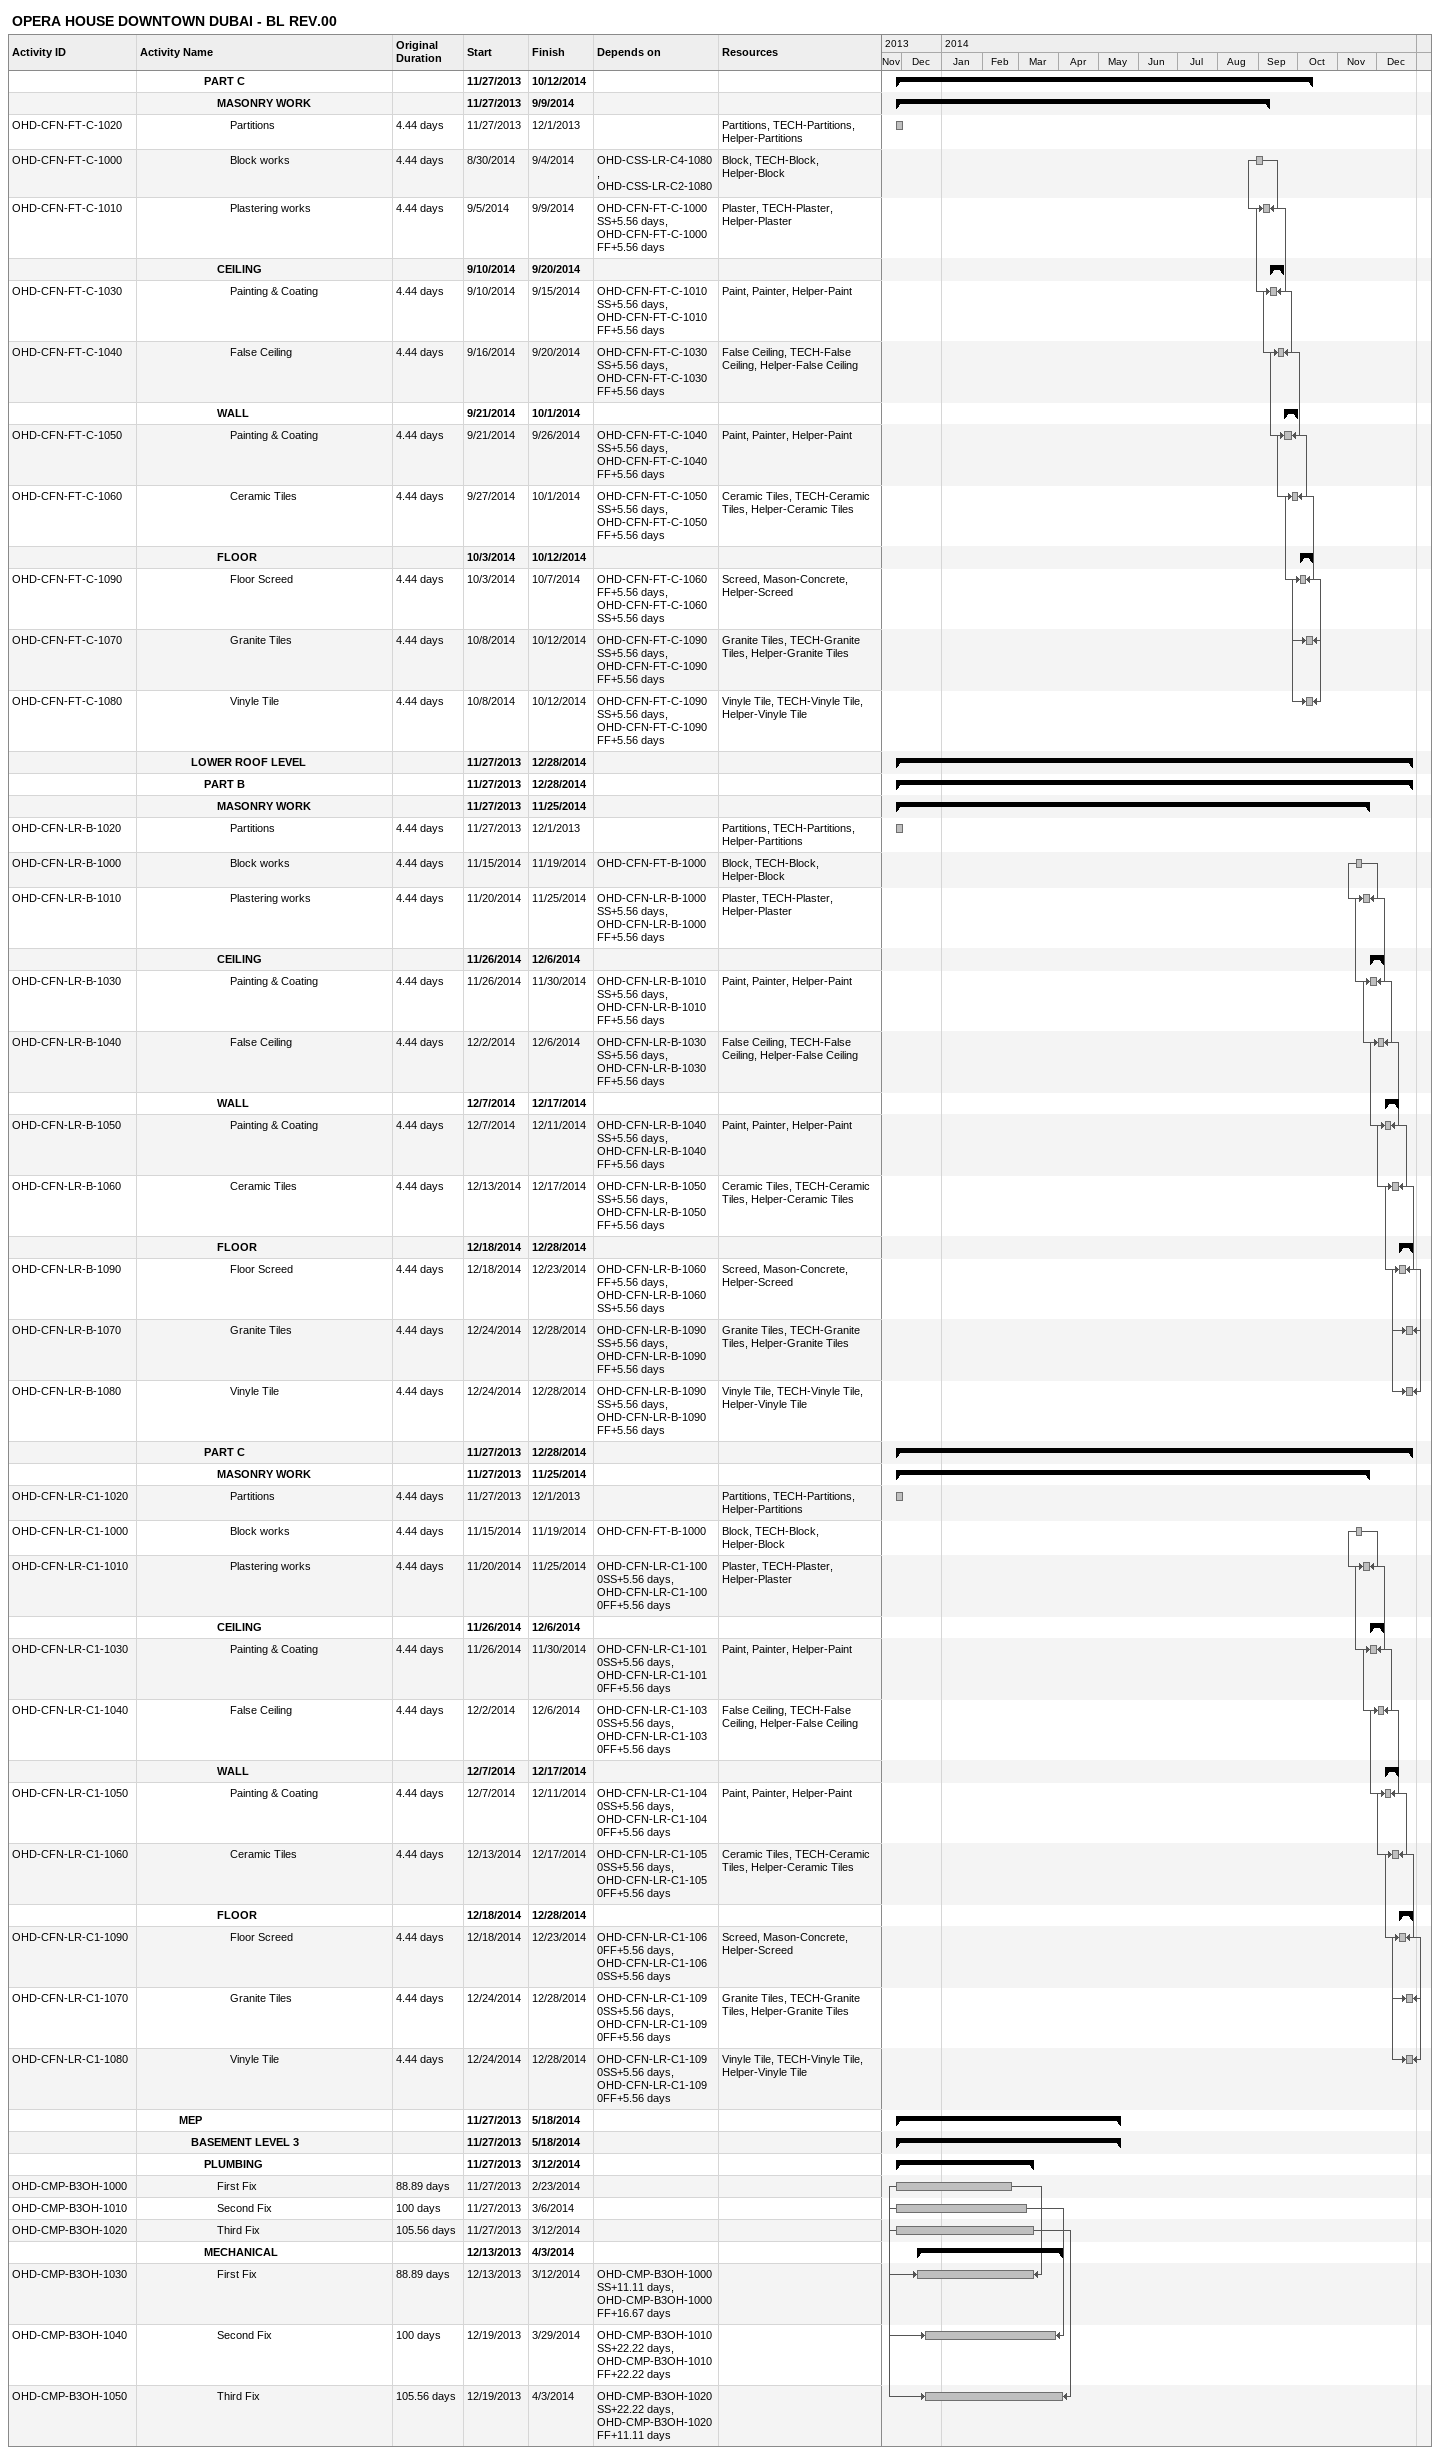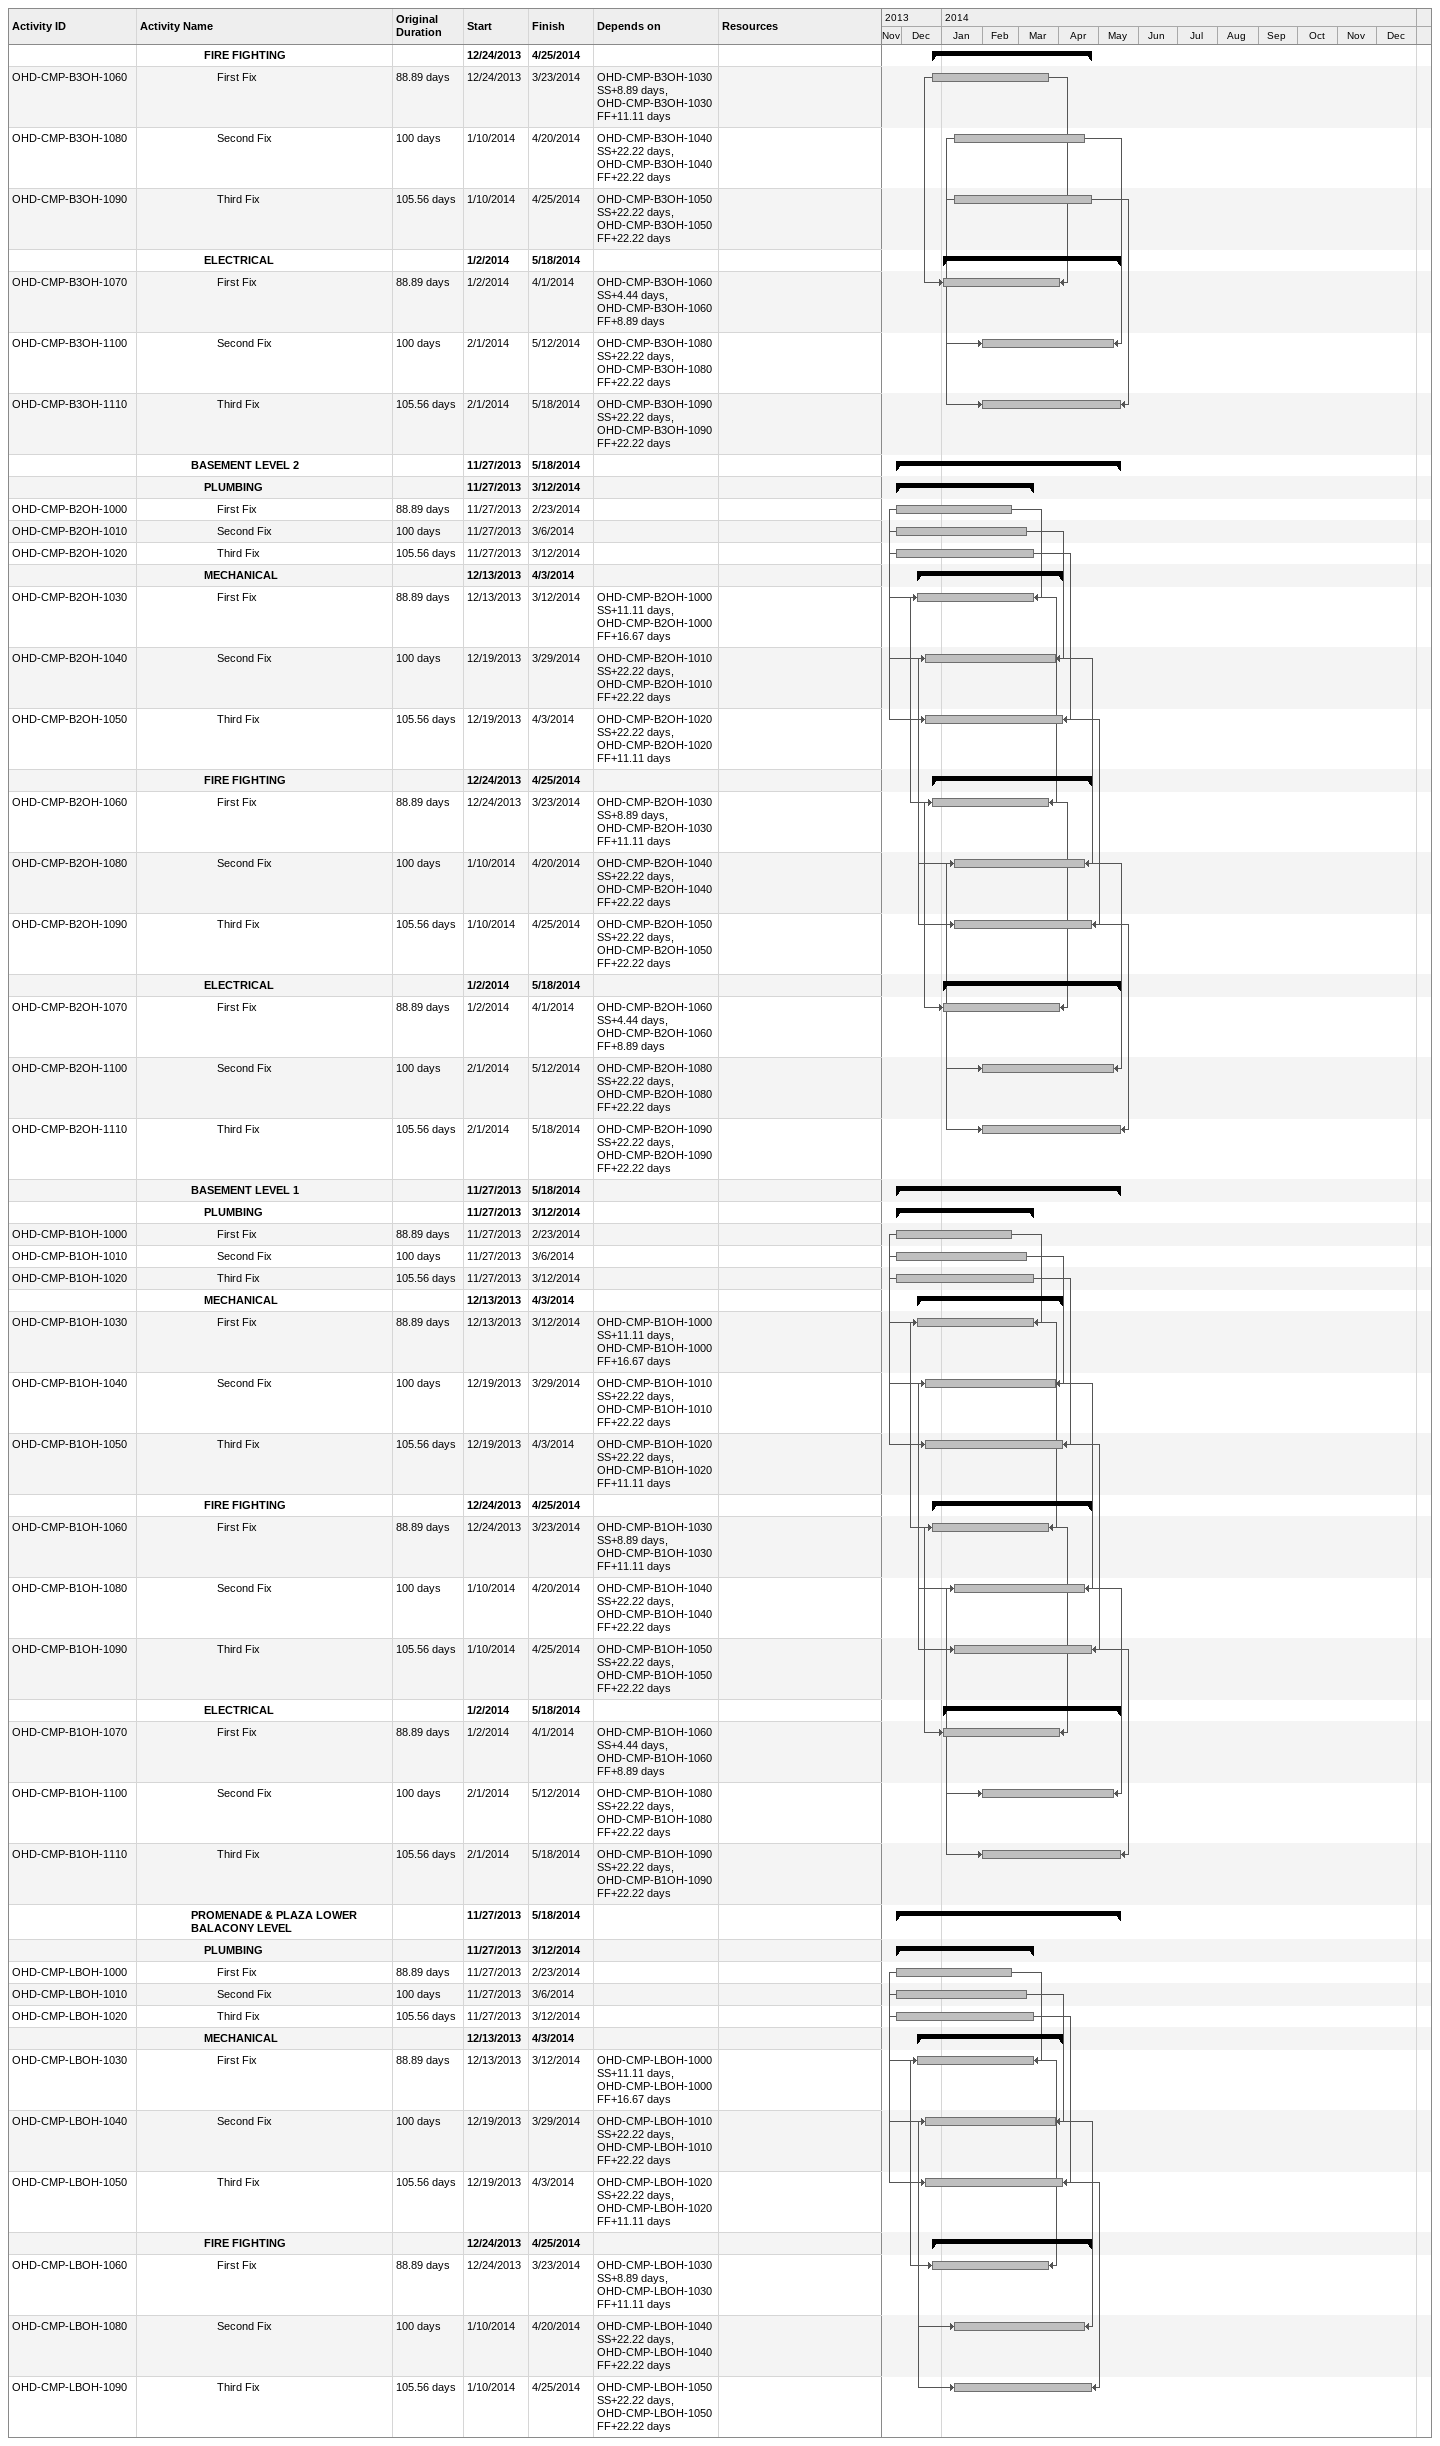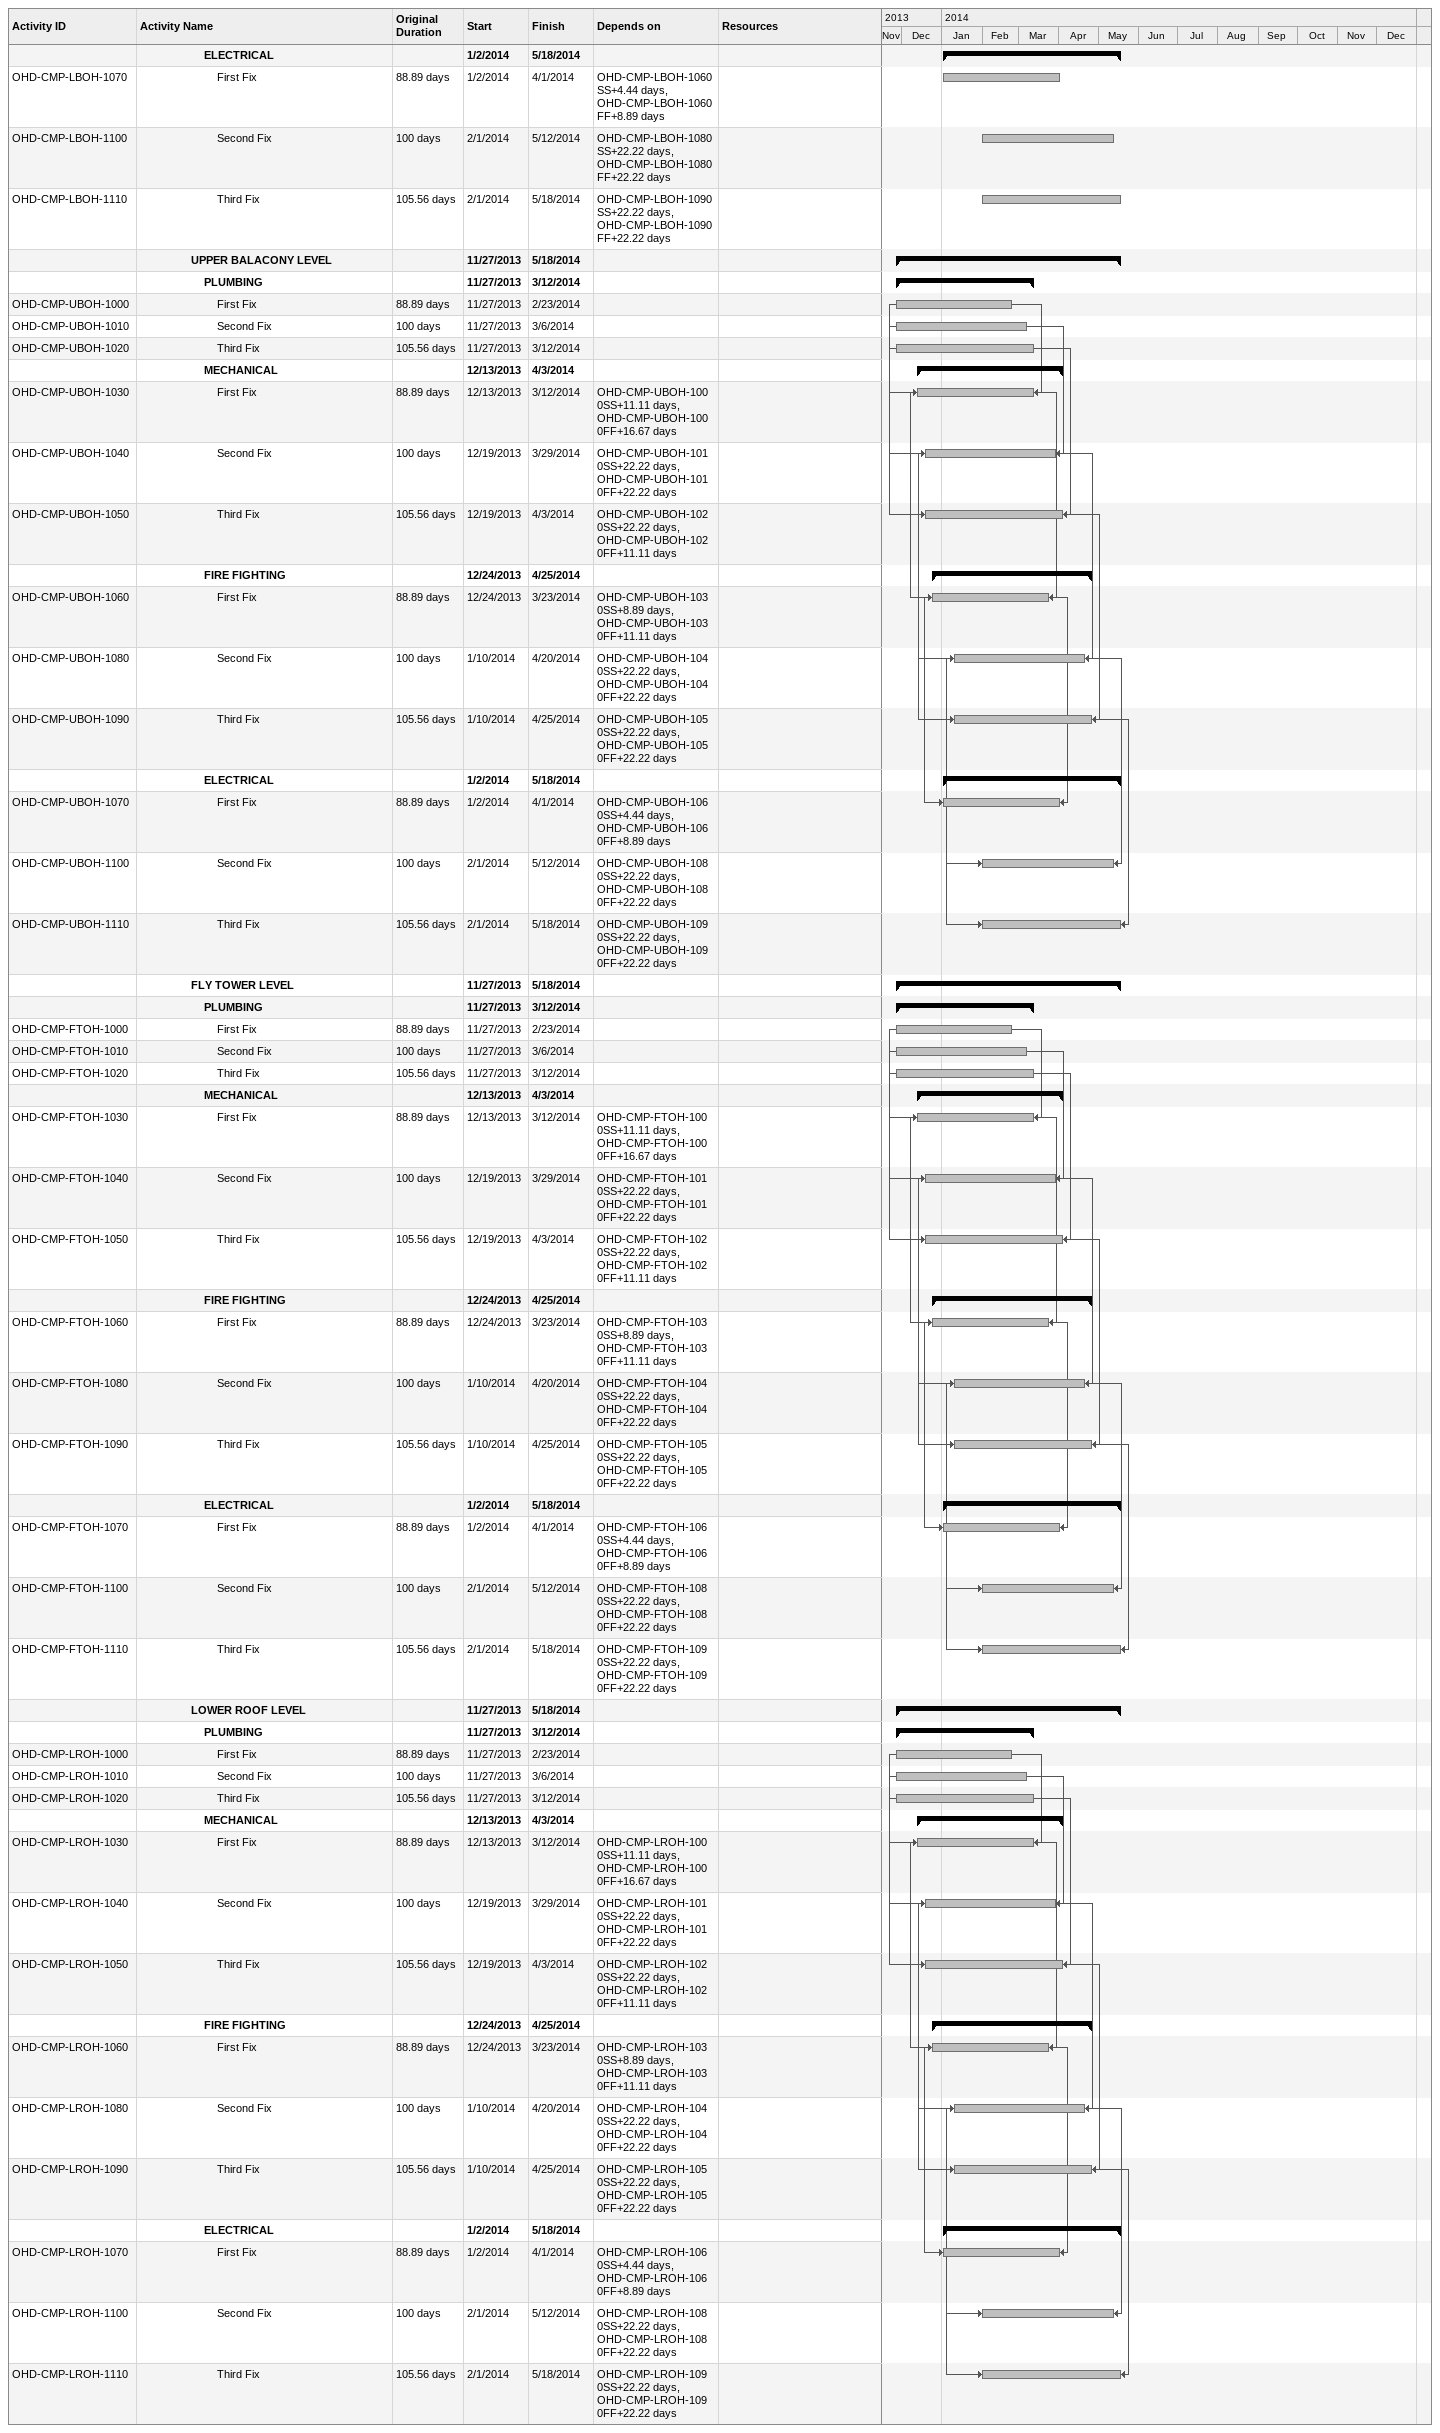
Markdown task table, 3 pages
OPERA HOUSE DOWNTOWN DUBAI - BL REV.00

| ID | Level | Task | Original duration | Start | Finish | Predecessors | Resources |
|---|---|---|---|---|---|---|---|
|  | 6 | **PART C** |  | 2013-11-27 | 2014-10-12 |  |  |
|  | 7 | **MASONRY WORK** |  | 2013-11-27 | 2014-09-09 |  |  |
| OHD-CFN-FT-C-1020 | 8 | Partitions | 4.44d | 2013-11-27 | 2013-12-01 |  | Partitions, TECH-Partitions, Helper-Partitions |
| OHD-CFN-FT-C-1000 | 8 | Block works | 4.44d | 2014-08-30 | 2014-09-04 | OHD-CSS-LR-C4-1080, OHD-CSS-LR-C2-1080 | Block, TECH-Block, Helper-Block |
| OHD-CFN-FT-C-1010 | 8 | Plastering works | 4.44d | 2014-09-05 | 2014-09-09 | OHD-CFN-FT-C-1000SS+5.56d, OHD-CFN-FT-C-1000FF+5.56d | Plaster, TECH-Plaster, Helper-Plaster |
|  | 7 | **CEILING** |  | 2014-09-10 | 2014-09-20 |  |  |
| OHD-CFN-FT-C-1030 | 8 | Painting & Coating | 4.44d | 2014-09-10 | 2014-09-15 | OHD-CFN-FT-C-1010SS+5.56d, OHD-CFN-FT-C-1010FF+5.56d | Paint, Painter, Helper-Paint |
| OHD-CFN-FT-C-1040 | 8 | False Ceiling | 4.44d | 2014-09-16 | 2014-09-20 | OHD-CFN-FT-C-1030SS+5.56d, OHD-CFN-FT-C-1030FF+5.56d | False Ceiling, TECH-False Ceiling, Helper-False Ceiling |
|  | 7 | **WALL** |  | 2014-09-21 | 2014-10-01 |  |  |
| OHD-CFN-FT-C-1050 | 8 | Painting & Coating | 4.44d | 2014-09-21 | 2014-09-26 | OHD-CFN-FT-C-1040SS+5.56d, OHD-CFN-FT-C-1040FF+5.56d | Paint, Painter, Helper-Paint |
| OHD-CFN-FT-C-1060 | 8 | Ceramic Tiles | 4.44d | 2014-09-27 | 2014-10-01 | OHD-CFN-FT-C-1050SS+5.56d, OHD-CFN-FT-C-1050FF+5.56d | Ceramic Tiles, TECH-Ceramic Tiles, Helper-Ceramic Tiles |
|  | 7 | **FLOOR** |  | 2014-10-03 | 2014-10-12 |  |  |
| OHD-CFN-FT-C-1090 | 8 | Floor Screed | 4.44d | 2014-10-03 | 2014-10-07 | OHD-CFN-FT-C-1060FF+5.56d, OHD-CFN-FT-C-1060SS+5.56d | Screed, Mason-Concrete, Helper-Screed |
| OHD-CFN-FT-C-1070 | 8 | Granite Tiles | 4.44d | 2014-10-08 | 2014-10-12 | OHD-CFN-FT-C-1090SS+5.56d, OHD-CFN-FT-C-1090FF+5.56d | Granite Tiles, TECH-Granite Tiles, Helper-Granite Tiles |
| OHD-CFN-FT-C-1080 | 8 | Vinyle Tile | 4.44d | 2014-10-08 | 2014-10-12 | OHD-CFN-FT-C-1090SS+5.56d, OHD-CFN-FT-C-1090FF+5.56d | Vinyle Tile, TECH-Vinyle Tile, Helper-Vinyle Tile |
|  | 5 | **LOWER ROOF LEVEL** |  | 2013-11-27 | 2014-12-28 |  |  |
|  | 6 | **PART B** |  | 2013-11-27 | 2014-12-28 |  |  |
|  | 7 | **MASONRY WORK** |  | 2013-11-27 | 2014-11-25 |  |  |
| OHD-CFN-LR-B-1020 | 8 | Partitions | 4.44d | 2013-11-27 | 2013-12-01 |  | Partitions, TECH-Partitions, Helper-Partitions |
| OHD-CFN-LR-B-1000 | 8 | Block works | 4.44d | 2014-11-15 | 2014-11-19 | OHD-CFN-FT-B-1000 | Block, TECH-Block, Helper-Block |
| OHD-CFN-LR-B-1010 | 8 | Plastering works | 4.44d | 2014-11-20 | 2014-11-25 | OHD-CFN-LR-B-1000SS+5.56d, OHD-CFN-LR-B-1000FF+5.56d | Plaster, TECH-Plaster, Helper-Plaster |
|  | 7 | **CEILING** |  | 2014-11-26 | 2014-12-06 |  |  |
| OHD-CFN-LR-B-1030 | 8 | Painting & Coating | 4.44d | 2014-11-26 | 2014-11-30 | OHD-CFN-LR-B-1010SS+5.56d, OHD-CFN-LR-B-1010FF+5.56d | Paint, Painter, Helper-Paint |
| OHD-CFN-LR-B-1040 | 8 | False Ceiling | 4.44d | 2014-12-02 | 2014-12-06 | OHD-CFN-LR-B-1030SS+5.56d, OHD-CFN-LR-B-1030FF+5.56d | False Ceiling, TECH-False Ceiling, Helper-False Ceiling |
|  | 7 | **WALL** |  | 2014-12-07 | 2014-12-17 |  |  |
| OHD-CFN-LR-B-1050 | 8 | Painting & Coating | 4.44d | 2014-12-07 | 2014-12-11 | OHD-CFN-LR-B-1040SS+5.56d, OHD-CFN-LR-B-1040FF+5.56d | Paint, Painter, Helper-Paint |
| OHD-CFN-LR-B-1060 | 8 | Ceramic Tiles | 4.44d | 2014-12-13 | 2014-12-17 | OHD-CFN-LR-B-1050SS+5.56d, OHD-CFN-LR-B-1050FF+5.56d | Ceramic Tiles, TECH-Ceramic Tiles, Helper-Ceramic Tiles |
|  | 7 | **FLOOR** |  | 2014-12-18 | 2014-12-28 |  |  |
| OHD-CFN-LR-B-1090 | 8 | Floor Screed | 4.44d | 2014-12-18 | 2014-12-23 | OHD-CFN-LR-B-1060FF+5.56d, OHD-CFN-LR-B-1060SS+5.56d | Screed, Mason-Concrete, Helper-Screed |
| OHD-CFN-LR-B-1070 | 8 | Granite Tiles | 4.44d | 2014-12-24 | 2014-12-28 | OHD-CFN-LR-B-1090SS+5.56d, OHD-CFN-LR-B-1090FF+5.56d | Granite Tiles, TECH-Granite Tiles, Helper-Granite Tiles |
| OHD-CFN-LR-B-1080 | 8 | Vinyle Tile | 4.44d | 2014-12-24 | 2014-12-28 | OHD-CFN-LR-B-1090SS+5.56d, OHD-CFN-LR-B-1090FF+5.56d | Vinyle Tile, TECH-Vinyle Tile, Helper-Vinyle Tile |
|  | 6 | **PART C** |  | 2013-11-27 | 2014-12-28 |  |  |
|  | 7 | **MASONRY WORK** |  | 2013-11-27 | 2014-11-25 |  |  |
| OHD-CFN-LR-C1-1020 | 8 | Partitions | 4.44d | 2013-11-27 | 2013-12-01 |  | Partitions, TECH-Partitions, Helper-Partitions |
| OHD-CFN-LR-C1-1000 | 8 | Block works | 4.44d | 2014-11-15 | 2014-11-19 | OHD-CFN-FT-B-1000 | Block, TECH-Block, Helper-Block |
| OHD-CFN-LR-C1-1010 | 8 | Plastering works | 4.44d | 2014-11-20 | 2014-11-25 | OHD-CFN-LR-C1-1000SS+5.56d, OHD-CFN-LR-C1-1000FF+5.56d | Plaster, TECH-Plaster, Helper-Plaster |
|  | 7 | **CEILING** |  | 2014-11-26 | 2014-12-06 |  |  |
| OHD-CFN-LR-C1-1030 | 8 | Painting & Coating | 4.44d | 2014-11-26 | 2014-11-30 | OHD-CFN-LR-C1-1010SS+5.56d, OHD-CFN-LR-C1-1010FF+5.56d | Paint, Painter, Helper-Paint |
| OHD-CFN-LR-C1-1040 | 8 | False Ceiling | 4.44d | 2014-12-02 | 2014-12-06 | OHD-CFN-LR-C1-1030SS+5.56d, OHD-CFN-LR-C1-1030FF+5.56d | False Ceiling, TECH-False Ceiling, Helper-False Ceiling |
|  | 7 | **WALL** |  | 2014-12-07 | 2014-12-17 |  |  |
| OHD-CFN-LR-C1-1050 | 8 | Painting & Coating | 4.44d | 2014-12-07 | 2014-12-11 | OHD-CFN-LR-C1-1040SS+5.56d, OHD-CFN-LR-C1-1040FF+5.56d | Paint, Painter, Helper-Paint |
| OHD-CFN-LR-C1-1060 | 8 | Ceramic Tiles | 4.44d | 2014-12-13 | 2014-12-17 | OHD-CFN-LR-C1-1050SS+5.56d, OHD-CFN-LR-C1-1050FF+5.56d | Ceramic Tiles, TECH-Ceramic Tiles, Helper-Ceramic Tiles |
|  | 7 | **FLOOR** |  | 2014-12-18 | 2014-12-28 |  |  |
| OHD-CFN-LR-C1-1090 | 8 | Floor Screed | 4.44d | 2014-12-18 | 2014-12-23 | OHD-CFN-LR-C1-1060FF+5.56d, OHD-CFN-LR-C1-1060SS+5.56d | Screed, Mason-Concrete, Helper-Screed |
| OHD-CFN-LR-C1-1070 | 8 | Granite Tiles | 4.44d | 2014-12-24 | 2014-12-28 | OHD-CFN-LR-C1-1090SS+5.56d, OHD-CFN-LR-C1-1090FF+5.56d | Granite Tiles, TECH-Granite Tiles, Helper-Granite Tiles |
| OHD-CFN-LR-C1-1080 | 8 | Vinyle Tile | 4.44d | 2014-12-24 | 2014-12-28 | OHD-CFN-LR-C1-1090SS+5.56d, OHD-CFN-LR-C1-1090FF+5.56d | Vinyle Tile, TECH-Vinyle Tile, Helper-Vinyle Tile |
|  | 4 | **MEP** |  | 2013-11-27 | 2014-05-18 |  |  |
|  | 5 | **BASEMENT LEVEL 3** |  | 2013-11-27 | 2014-05-18 |  |  |
|  | 6 | **PLUMBING** |  | 2013-11-27 | 2014-03-12 |  |  |
| OHD-CMP-B3OH-1000 | 7 | First Fix | 88.89d | 2013-11-27 | 2014-02-23 |  |  |
| OHD-CMP-B3OH-1010 | 7 | Second Fix | 100d | 2013-11-27 | 2014-03-06 |  |  |
| OHD-CMP-B3OH-1020 | 7 | Third Fix | 105.56d | 2013-11-27 | 2014-03-12 |  |  |
|  | 6 | **MECHANICAL** |  | 2013-12-13 | 2014-04-03 |  |  |
| OHD-CMP-B3OH-1030 | 7 | First Fix | 88.89d | 2013-12-13 | 2014-03-12 | OHD-CMP-B3OH-1000SS+11.11d, OHD-CMP-B3OH-1000FF+16.67d |  |
| OHD-CMP-B3OH-1040 | 7 | Second Fix | 100d | 2013-12-19 | 2014-03-29 | OHD-CMP-B3OH-1010SS+22.22d, OHD-CMP-B3OH-1010FF+22.22d |  |
| OHD-CMP-B3OH-1050 | 7 | Third Fix | 105.56d | 2013-12-19 | 2014-04-03 | OHD-CMP-B3OH-1020SS+22.22d, OHD-CMP-B3OH-1020FF+11.11d |  |
|  | 6 | **FIRE FIGHTING** |  | 2013-12-24 | 2014-04-25 |  |  |
| OHD-CMP-B3OH-1060 | 7 | First Fix | 88.89d | 2013-12-24 | 2014-03-23 | OHD-CMP-B3OH-1030SS+8.89d, OHD-CMP-B3OH-1030FF+11.11d |  |
| OHD-CMP-B3OH-1080 | 7 | Second Fix | 100d | 2014-01-10 | 2014-04-20 | OHD-CMP-B3OH-1040SS+22.22d, OHD-CMP-B3OH-1040FF+22.22d |  |
| OHD-CMP-B3OH-1090 | 7 | Third Fix | 105.56d | 2014-01-10 | 2014-04-25 | OHD-CMP-B3OH-1050SS+22.22d, OHD-CMP-B3OH-1050FF+22.22d |  |
|  | 6 | **ELECTRICAL** |  | 2014-01-02 | 2014-05-18 |  |  |
| OHD-CMP-B3OH-1070 | 7 | First Fix | 88.89d | 2014-01-02 | 2014-04-01 | OHD-CMP-B3OH-1060SS+4.44d, OHD-CMP-B3OH-1060FF+8.89d |  |
| OHD-CMP-B3OH-1100 | 7 | Second Fix | 100d | 2014-02-01 | 2014-05-12 | OHD-CMP-B3OH-1080SS+22.22d, OHD-CMP-B3OH-1080FF+22.22d |  |
| OHD-CMP-B3OH-1110 | 7 | Third Fix | 105.56d | 2014-02-01 | 2014-05-18 | OHD-CMP-B3OH-1090SS+22.22d, OHD-CMP-B3OH-1090FF+22.22d |  |
|  | 5 | **BASEMENT LEVEL 2** |  | 2013-11-27 | 2014-05-18 |  |  |
|  | 6 | **PLUMBING** |  | 2013-11-27 | 2014-03-12 |  |  |
| OHD-CMP-B2OH-1000 | 7 | First Fix | 88.89d | 2013-11-27 | 2014-02-23 |  |  |
| OHD-CMP-B2OH-1010 | 7 | Second Fix | 100d | 2013-11-27 | 2014-03-06 |  |  |
| OHD-CMP-B2OH-1020 | 7 | Third Fix | 105.56d | 2013-11-27 | 2014-03-12 |  |  |
|  | 6 | **MECHANICAL** |  | 2013-12-13 | 2014-04-03 |  |  |
| OHD-CMP-B2OH-1030 | 7 | First Fix | 88.89d | 2013-12-13 | 2014-03-12 | OHD-CMP-B2OH-1000SS+11.11d, OHD-CMP-B2OH-1000FF+16.67d |  |
| OHD-CMP-B2OH-1040 | 7 | Second Fix | 100d | 2013-12-19 | 2014-03-29 | OHD-CMP-B2OH-1010SS+22.22d, OHD-CMP-B2OH-1010FF+22.22d |  |
| OHD-CMP-B2OH-1050 | 7 | Third Fix | 105.56d | 2013-12-19 | 2014-04-03 | OHD-CMP-B2OH-1020SS+22.22d, OHD-CMP-B2OH-1020FF+11.11d |  |
|  | 6 | **FIRE FIGHTING** |  | 2013-12-24 | 2014-04-25 |  |  |
| OHD-CMP-B2OH-1060 | 7 | First Fix | 88.89d | 2013-12-24 | 2014-03-23 | OHD-CMP-B2OH-1030SS+8.89d, OHD-CMP-B2OH-1030FF+11.11d |  |
| OHD-CMP-B2OH-1080 | 7 | Second Fix | 100d | 2014-01-10 | 2014-04-20 | OHD-CMP-B2OH-1040SS+22.22d, OHD-CMP-B2OH-1040FF+22.22d |  |
| OHD-CMP-B2OH-1090 | 7 | Third Fix | 105.56d | 2014-01-10 | 2014-04-25 | OHD-CMP-B2OH-1050SS+22.22d, OHD-CMP-B2OH-1050FF+22.22d |  |
|  | 6 | **ELECTRICAL** |  | 2014-01-02 | 2014-05-18 |  |  |
| OHD-CMP-B2OH-1070 | 7 | First Fix | 88.89d | 2014-01-02 | 2014-04-01 | OHD-CMP-B2OH-1060SS+4.44d, OHD-CMP-B2OH-1060FF+8.89d |  |
| OHD-CMP-B2OH-1100 | 7 | Second Fix | 100d | 2014-02-01 | 2014-05-12 | OHD-CMP-B2OH-1080SS+22.22d, OHD-CMP-B2OH-1080FF+22.22d |  |
| OHD-CMP-B2OH-1110 | 7 | Third Fix | 105.56d | 2014-02-01 | 2014-05-18 | OHD-CMP-B2OH-1090SS+22.22d, OHD-CMP-B2OH-1090FF+22.22d |  |
|  | 5 | **BASEMENT LEVEL 1** |  | 2013-11-27 | 2014-05-18 |  |  |
|  | 6 | **PLUMBING** |  | 2013-11-27 | 2014-03-12 |  |  |
| OHD-CMP-B1OH-1000 | 7 | First Fix | 88.89d | 2013-11-27 | 2014-02-23 |  |  |
| OHD-CMP-B1OH-1010 | 7 | Second Fix | 100d | 2013-11-27 | 2014-03-06 |  |  |
| OHD-CMP-B1OH-1020 | 7 | Third Fix | 105.56d | 2013-11-27 | 2014-03-12 |  |  |
|  | 6 | **MECHANICAL** |  | 2013-12-13 | 2014-04-03 |  |  |
| OHD-CMP-B1OH-1030 | 7 | First Fix | 88.89d | 2013-12-13 | 2014-03-12 | OHD-CMP-B1OH-1000SS+11.11d, OHD-CMP-B1OH-1000FF+16.67d |  |
| OHD-CMP-B1OH-1040 | 7 | Second Fix | 100d | 2013-12-19 | 2014-03-29 | OHD-CMP-B1OH-1010SS+22.22d, OHD-CMP-B1OH-1010FF+22.22d |  |
| OHD-CMP-B1OH-1050 | 7 | Third Fix | 105.56d | 2013-12-19 | 2014-04-03 | OHD-CMP-B1OH-1020SS+22.22d, OHD-CMP-B1OH-1020FF+11.11d |  |
|  | 6 | **FIRE FIGHTING** |  | 2013-12-24 | 2014-04-25 |  |  |
| OHD-CMP-B1OH-1060 | 7 | First Fix | 88.89d | 2013-12-24 | 2014-03-23 | OHD-CMP-B1OH-1030SS+8.89d, OHD-CMP-B1OH-1030FF+11.11d |  |
| OHD-CMP-B1OH-1080 | 7 | Second Fix | 100d | 2014-01-10 | 2014-04-20 | OHD-CMP-B1OH-1040SS+22.22d, OHD-CMP-B1OH-1040FF+22.22d |  |
| OHD-CMP-B1OH-1090 | 7 | Third Fix | 105.56d | 2014-01-10 | 2014-04-25 | OHD-CMP-B1OH-1050SS+22.22d, OHD-CMP-B1OH-1050FF+22.22d |  |
|  | 6 | **ELECTRICAL** |  | 2014-01-02 | 2014-05-18 |  |  |
| OHD-CMP-B1OH-1070 | 7 | First Fix | 88.89d | 2014-01-02 | 2014-04-01 | OHD-CMP-B1OH-1060SS+4.44d, OHD-CMP-B1OH-1060FF+8.89d |  |
| OHD-CMP-B1OH-1100 | 7 | Second Fix | 100d | 2014-02-01 | 2014-05-12 | OHD-CMP-B1OH-1080SS+22.22d, OHD-CMP-B1OH-1080FF+22.22d |  |
| OHD-CMP-B1OH-1110 | 7 | Third Fix | 105.56d | 2014-02-01 | 2014-05-18 | OHD-CMP-B1OH-1090SS+22.22d, OHD-CMP-B1OH-1090FF+22.22d |  |
|  | 5 | **PROMENADE & PLAZA LOWER BALACONY LEVEL** |  | 2013-11-27 | 2014-05-18 |  |  |
|  | 6 | **PLUMBING** |  | 2013-11-27 | 2014-03-12 |  |  |
| OHD-CMP-LBOH-1000 | 7 | First Fix | 88.89d | 2013-11-27 | 2014-02-23 |  |  |
| OHD-CMP-LBOH-1010 | 7 | Second Fix | 100d | 2013-11-27 | 2014-03-06 |  |  |
| OHD-CMP-LBOH-1020 | 7 | Third Fix | 105.56d | 2013-11-27 | 2014-03-12 |  |  |
|  | 6 | **MECHANICAL** |  | 2013-12-13 | 2014-04-03 |  |  |
| OHD-CMP-LBOH-1030 | 7 | First Fix | 88.89d | 2013-12-13 | 2014-03-12 | OHD-CMP-LBOH-1000SS+11.11d, OHD-CMP-LBOH-1000FF+16.67d |  |
| OHD-CMP-LBOH-1040 | 7 | Second Fix | 100d | 2013-12-19 | 2014-03-29 | OHD-CMP-LBOH-1010SS+22.22d, OHD-CMP-LBOH-1010FF+22.22d |  |
| OHD-CMP-LBOH-1050 | 7 | Third Fix | 105.56d | 2013-12-19 | 2014-04-03 | OHD-CMP-LBOH-1020SS+22.22d, OHD-CMP-LBOH-1020FF+11.11d |  |
|  | 6 | **FIRE FIGHTING** |  | 2013-12-24 | 2014-04-25 |  |  |
| OHD-CMP-LBOH-1060 | 7 | First Fix | 88.89d | 2013-12-24 | 2014-03-23 | OHD-CMP-LBOH-1030SS+8.89d, OHD-CMP-LBOH-1030FF+11.11d |  |
| OHD-CMP-LBOH-1080 | 7 | Second Fix | 100d | 2014-01-10 | 2014-04-20 | OHD-CMP-LBOH-1040SS+22.22d, OHD-CMP-LBOH-1040FF+22.22d |  |
| OHD-CMP-LBOH-1090 | 7 | Third Fix | 105.56d | 2014-01-10 | 2014-04-25 | OHD-CMP-LBOH-1050SS+22.22d, OHD-CMP-LBOH-1050FF+22.22d |  |
|  | 6 | **ELECTRICAL** |  | 2014-01-02 | 2014-05-18 |  |  |
| OHD-CMP-LBOH-1070 | 7 | First Fix | 88.89d | 2014-01-02 | 2014-04-01 | OHD-CMP-LBOH-1060SS+4.44d, OHD-CMP-LBOH-1060FF+8.89d |  |
| OHD-CMP-LBOH-1100 | 7 | Second Fix | 100d | 2014-02-01 | 2014-05-12 | OHD-CMP-LBOH-1080SS+22.22d, OHD-CMP-LBOH-1080FF+22.22d |  |
| OHD-CMP-LBOH-1110 | 7 | Third Fix | 105.56d | 2014-02-01 | 2014-05-18 | OHD-CMP-LBOH-1090SS+22.22d, OHD-CMP-LBOH-1090FF+22.22d |  |
|  | 5 | **UPPER BALACONY LEVEL** |  | 2013-11-27 | 2014-05-18 |  |  |
|  | 6 | **PLUMBING** |  | 2013-11-27 | 2014-03-12 |  |  |
| OHD-CMP-UBOH-1000 | 7 | First Fix | 88.89d | 2013-11-27 | 2014-02-23 |  |  |
| OHD-CMP-UBOH-1010 | 7 | Second Fix | 100d | 2013-11-27 | 2014-03-06 |  |  |
| OHD-CMP-UBOH-1020 | 7 | Third Fix | 105.56d | 2013-11-27 | 2014-03-12 |  |  |
|  | 6 | **MECHANICAL** |  | 2013-12-13 | 2014-04-03 |  |  |
| OHD-CMP-UBOH-1030 | 7 | First Fix | 88.89d | 2013-12-13 | 2014-03-12 | OHD-CMP-UBOH-1000SS+11.11d, OHD-CMP-UBOH-1000FF+16.67d |  |
| OHD-CMP-UBOH-1040 | 7 | Second Fix | 100d | 2013-12-19 | 2014-03-29 | OHD-CMP-UBOH-1010SS+22.22d, OHD-CMP-UBOH-1010FF+22.22d |  |
| OHD-CMP-UBOH-1050 | 7 | Third Fix | 105.56d | 2013-12-19 | 2014-04-03 | OHD-CMP-UBOH-1020SS+22.22d, OHD-CMP-UBOH-1020FF+11.11d |  |
|  | 6 | **FIRE FIGHTING** |  | 2013-12-24 | 2014-04-25 |  |  |
| OHD-CMP-UBOH-1060 | 7 | First Fix | 88.89d | 2013-12-24 | 2014-03-23 | OHD-CMP-UBOH-1030SS+8.89d, OHD-CMP-UBOH-1030FF+11.11d |  |
| OHD-CMP-UBOH-1080 | 7 | Second Fix | 100d | 2014-01-10 | 2014-04-20 | OHD-CMP-UBOH-1040SS+22.22d, OHD-CMP-UBOH-1040FF+22.22d |  |
| OHD-CMP-UBOH-1090 | 7 | Third Fix | 105.56d | 2014-01-10 | 2014-04-25 | OHD-CMP-UBOH-1050SS+22.22d, OHD-CMP-UBOH-1050FF+22.22d |  |
|  | 6 | **ELECTRICAL** |  | 2014-01-02 | 2014-05-18 |  |  |
| OHD-CMP-UBOH-1070 | 7 | First Fix | 88.89d | 2014-01-02 | 2014-04-01 | OHD-CMP-UBOH-1060SS+4.44d, OHD-CMP-UBOH-1060FF+8.89d |  |
| OHD-CMP-UBOH-1100 | 7 | Second Fix | 100d | 2014-02-01 | 2014-05-12 | OHD-CMP-UBOH-1080SS+22.22d, OHD-CMP-UBOH-1080FF+22.22d |  |
| OHD-CMP-UBOH-1110 | 7 | Third Fix | 105.56d | 2014-02-01 | 2014-05-18 | OHD-CMP-UBOH-1090SS+22.22d, OHD-CMP-UBOH-1090FF+22.22d |  |
|  | 5 | **FLY TOWER LEVEL** |  | 2013-11-27 | 2014-05-18 |  |  |
|  | 6 | **PLUMBING** |  | 2013-11-27 | 2014-03-12 |  |  |
| OHD-CMP-FTOH-1000 | 7 | First Fix | 88.89d | 2013-11-27 | 2014-02-23 |  |  |
| OHD-CMP-FTOH-1010 | 7 | Second Fix | 100d | 2013-11-27 | 2014-03-06 |  |  |
| OHD-CMP-FTOH-1020 | 7 | Third Fix | 105.56d | 2013-11-27 | 2014-03-12 |  |  |
|  | 6 | **MECHANICAL** |  | 2013-12-13 | 2014-04-03 |  |  |
| OHD-CMP-FTOH-1030 | 7 | First Fix | 88.89d | 2013-12-13 | 2014-03-12 | OHD-CMP-FTOH-1000SS+11.11d, OHD-CMP-FTOH-1000FF+16.67d |  |
| OHD-CMP-FTOH-1040 | 7 | Second Fix | 100d | 2013-12-19 | 2014-03-29 | OHD-CMP-FTOH-1010SS+22.22d, OHD-CMP-FTOH-1010FF+22.22d |  |
| OHD-CMP-FTOH-1050 | 7 | Third Fix | 105.56d | 2013-12-19 | 2014-04-03 | OHD-CMP-FTOH-1020SS+22.22d, OHD-CMP-FTOH-1020FF+11.11d |  |
|  | 6 | **FIRE FIGHTING** |  | 2013-12-24 | 2014-04-25 |  |  |
| OHD-CMP-FTOH-1060 | 7 | First Fix | 88.89d | 2013-12-24 | 2014-03-23 | OHD-CMP-FTOH-1030SS+8.89d, OHD-CMP-FTOH-1030FF+11.11d |  |
| OHD-CMP-FTOH-1080 | 7 | Second Fix | 100d | 2014-01-10 | 2014-04-20 | OHD-CMP-FTOH-1040SS+22.22d, OHD-CMP-FTOH-1040FF+22.22d |  |
| OHD-CMP-FTOH-1090 | 7 | Third Fix | 105.56d | 2014-01-10 | 2014-04-25 | OHD-CMP-FTOH-1050SS+22.22d, OHD-CMP-FTOH-1050FF+22.22d |  |
|  | 6 | **ELECTRICAL** |  | 2014-01-02 | 2014-05-18 |  |  |
| OHD-CMP-FTOH-1070 | 7 | First Fix | 88.89d | 2014-01-02 | 2014-04-01 | OHD-CMP-FTOH-1060SS+4.44d, OHD-CMP-FTOH-1060FF+8.89d |  |
| OHD-CMP-FTOH-1100 | 7 | Second Fix | 100d | 2014-02-01 | 2014-05-12 | OHD-CMP-FTOH-1080SS+22.22d, OHD-CMP-FTOH-1080FF+22.22d |  |
| OHD-CMP-FTOH-1110 | 7 | Third Fix | 105.56d | 2014-02-01 | 2014-05-18 | OHD-CMP-FTOH-1090SS+22.22d, OHD-CMP-FTOH-1090FF+22.22d |  |
|  | 5 | **LOWER ROOF LEVEL** |  | 2013-11-27 | 2014-05-18 |  |  |
|  | 6 | **PLUMBING** |  | 2013-11-27 | 2014-03-12 |  |  |
| OHD-CMP-LROH-1000 | 7 | First Fix | 88.89d | 2013-11-27 | 2014-02-23 |  |  |
| OHD-CMP-LROH-1010 | 7 | Second Fix | 100d | 2013-11-27 | 2014-03-06 |  |  |
| OHD-CMP-LROH-1020 | 7 | Third Fix | 105.56d | 2013-11-27 | 2014-03-12 |  |  |
|  | 6 | **MECHANICAL** |  | 2013-12-13 | 2014-04-03 |  |  |
| OHD-CMP-LROH-1030 | 7 | First Fix | 88.89d | 2013-12-13 | 2014-03-12 | OHD-CMP-LROH-1000SS+11.11d, OHD-CMP-LROH-1000FF+16.67d |  |
| OHD-CMP-LROH-1040 | 7 | Second Fix | 100d | 2013-12-19 | 2014-03-29 | OHD-CMP-LROH-1010SS+22.22d, OHD-CMP-LROH-1010FF+22.22d |  |
| OHD-CMP-LROH-1050 | 7 | Third Fix | 105.56d | 2013-12-19 | 2014-04-03 | OHD-CMP-LROH-1020SS+22.22d, OHD-CMP-LROH-1020FF+11.11d |  |
|  | 6 | **FIRE FIGHTING** |  | 2013-12-24 | 2014-04-25 |  |  |
| OHD-CMP-LROH-1060 | 7 | First Fix | 88.89d | 2013-12-24 | 2014-03-23 | OHD-CMP-LROH-1030SS+8.89d, OHD-CMP-LROH-1030FF+11.11d |  |
| OHD-CMP-LROH-1080 | 7 | Second Fix | 100d | 2014-01-10 | 2014-04-20 | OHD-CMP-LROH-1040SS+22.22d, OHD-CMP-LROH-1040FF+22.22d |  |
| OHD-CMP-LROH-1090 | 7 | Third Fix | 105.56d | 2014-01-10 | 2014-04-25 | OHD-CMP-LROH-1050SS+22.22d, OHD-CMP-LROH-1050FF+22.22d |  |
|  | 6 | **ELECTRICAL** |  | 2014-01-02 | 2014-05-18 |  |  |
| OHD-CMP-LROH-1070 | 7 | First Fix | 88.89d | 2014-01-02 | 2014-04-01 | OHD-CMP-LROH-1060SS+4.44d, OHD-CMP-LROH-1060FF+8.89d |  |
| OHD-CMP-LROH-1100 | 7 | Second Fix | 100d | 2014-02-01 | 2014-05-12 | OHD-CMP-LROH-1080SS+22.22d, OHD-CMP-LROH-1080FF+22.22d |  |
| OHD-CMP-LROH-1110 | 7 | Third Fix | 105.56d | 2014-02-01 | 2014-05-18 | OHD-CMP-LROH-1090SS+22.22d, OHD-CMP-LROH-1090FF+22.22d |  |
